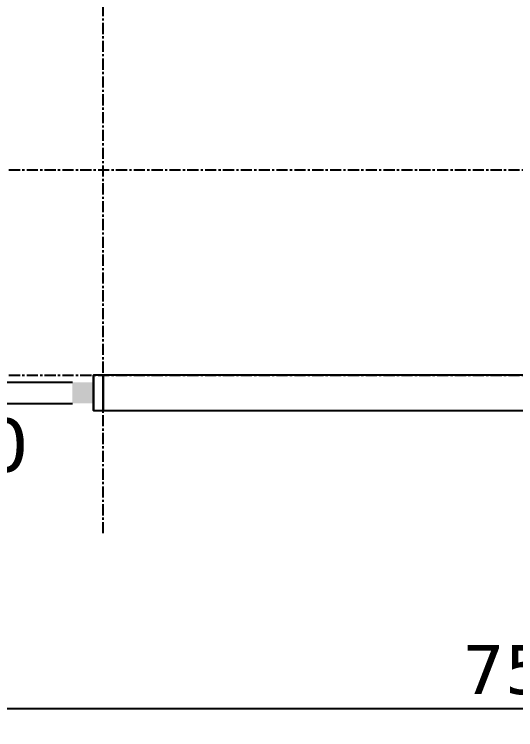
# Model space of a CAD drawing. Header units: centimetres. Extents: x -135 to 4099, y -1176 to 1044.
# Drawn here: x 230.7 to 373.5, y -91 to 112.9 of the extents above; entities that cross this region are included whole.
import ezdxf

# ---------------------------------------------------------------- set-up
doc = ezdxf.new("R2010")
doc.units = ezdxf.units.CM
doc.linetypes.add('CENTER', pattern=[5.08, 3.175, -0.635, 0.635, -0.635])
for name, color, linetype in [('AKS', 4, 'CENTER'), ('DIS_DUVAR_100', 30, 'Continuous'), ('OLCULER', 7, 'Continuous'), ('PENCERE', 10, 'Continuous')]:
    doc.layers.add(name, color=color, linetype=linetype)
doc.styles.add('PORTMAN', font='DejaVuSans.ttf')
doc.styles.get("Standard").update_dxf_attribs({"font": 'DejaVuSans.ttf'})
doc.dimstyles.new('PORTMAN', dxfattribs={"dimtxt": 14, "dimasz": 9, "dimexe": 6, "dimexo": 5, "dimgap": 4, "dimtad": 1, "dimtxsty": 'PORTMAN', "dimblk": 'ARCHTICK', "dimcen": 2.5, "dimazin": 3, "dimtfac": 0.5, "dimtmove": 2, "dimatfit": 3})

# ---------------------------------------------------------------- blocks, each defined once
blk = doc.blocks.new('kaynak-pencere-120180')
at = {"layer": 'PENCERE', "color": 1}
for p, q in [((53839.87, 6703.82), (53839.87, 6713.82)), ((53959.87, 6703.82), (53959.87, 6713.82)), ((53845.87, 6711.82), (53953.87, 6711.82)), ((53845.87, 6705.82), (53953.87, 6705.82))]:
    blk.add_line(p, q, dxfattribs=at)
for points in [[(53839.87, 6705.82), (53845.87, 6705.82), (53839.87, 6711.82), (53845.87, 6711.82)], [(53959.87, 6705.82), (53953.87, 6705.82), (53959.87, 6711.82), (53953.87, 6711.82)]]:
    blk.add_solid(points, dxfattribs=at)
at = {"layer": 'PENCERE', "color": 0, "lineweight": 25}
blk.add_text('120/180', height=15.217, dxfattribs=at).set_placement((53854.7, 6686.34))
blk = doc.blocks.new('BOM_P02_PENCERE_1200x1800')
at = {"layer": 'PENCERE'}
blk.add_blockref('kaynak-pencere-120180', (0, 0), dxfattribs=at)
blk = doc.blocks.new('BOM_D03_1255p0_DIS_P02')
for points in [[(0, 122.75), (10, 122.75), (10, 125.5), (0, 125.5)], [(0, 0), (10, 0), (10, 2.75), (0, 2.75)]]:
    blk.add_lwpolyline(points, close=True)
at = {"layer": 'PENCERE', "rotation": 270}
blk.add_blockref('BOM_P02_PENCERE_1200x1800', (-6703.823, 53962.624), dxfattribs=at)
blk = doc.blocks.new('BOM_D01_1255p0_DIS_DOLU')
blk.add_lwpolyline([(0, 0), (10, 0), (10, 125.5), (0, 125.5)], close=True)
blk = doc.blocks.new('_ARCHTICK')
at = {"color": 0, "linetype": 'BYBLOCK', "const_width": 0.15}
blk.add_lwpolyline([(-0.5, -0.5), (0.5, 0.5)], dxfattribs=at)

msp = doc.modelspace()

# ---------------------------------------------------------------- linework, layer by layer
at = {"layer": 'AKS'}
for p, q in [((256, -35), (256, 747)), ((-35, 68.5), (788, 68.5)), ((-35, 10), (788, 10))]:
    msp.add_line(p, q, dxfattribs=at)

# ---------------------------------------------------------------- block references
at = {"layer": 'DIS_DUVAR_100'}
for name, p, rotation in [('BOM_D03_1255p0_DIS_P02', (256, 0), 90), ('BOM_D01_1255p0_DIS_DOLU', (256, 10), 270)]:
    msp.add_blockref(name, p, dxfattribs=dict(at, rotation=rotation))

# ---------------------------------------------------------------- dimensions: what is measured, and where the dimension line sits
at = {"layer": 'OLCULER'}
msp.add_linear_dim(base=(0, -85), p1=(0, 0), p2=(753, 0), dimstyle='PORTMAN', override={"dimtxt": 14, "dimasz": 9, "dimexe": 6, "dimexo": 5, "dimdec": 2, "dimzin": 8, "dimdsep": 44}, dxfattribs=at).render()

doc.saveas('drawing.dxf')
